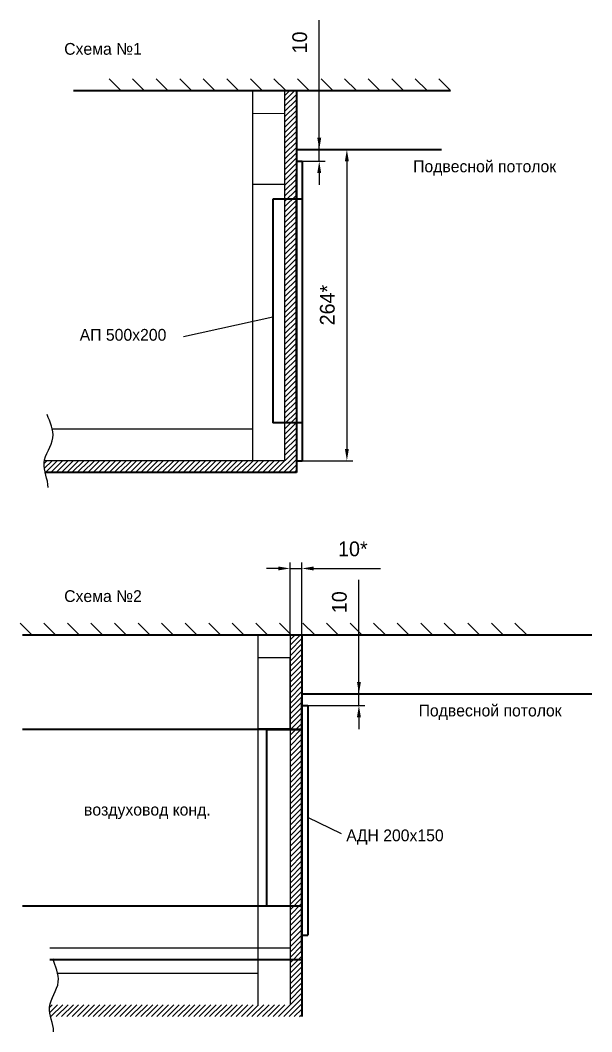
# Model space of a CAD drawing. Header units: millimetres. Extents: x -1962 to 15923, y 2405 to 25636.
# Drawn here: x -1962 to -1477, y 9834 to 10692 of the extents above; entities that cross this region are included whole.
import ezdxf

# ---------------------------------------------------------------- set-up
doc = ezdxf.new("R2010")
doc.units = ezdxf.units.MM
doc.layers.add('12 Разрезы', color=7, linetype='Continuous')
doc.styles.get("Standard").update_dxf_attribs({"font": ''})
doc.styles.get('Standard').set_extended_font_data('Ubuntu')
doc.dimstyles.new('ISO-25', dxfattribs={"dimtxt": 2.5, "dimasz": 2.5, "dimexe": 1.25, "dimexo": 0.625, "dimtad": 1, "dimtxsty": 'Standard', "dimcen": 2.5, "dimadec": 0, "dimazin": 0, "dimtfac": 1, "dimtmove": 0, "dimatfit": 3, "dimfxl": 1, "dimarcsym": 0})

# ---------------------------------------------------------------- blocks, each defined once
blk = doc.blocks.new('*D67')
at = {"layer": '12 Разрезы', "color": 0, "lineweight": -2}
for p, q in [((-1727.98, 10582.17), (-1680.09, 10582.17)), ((-1685.09, 10572.17), (-1685.09, 10328.17)), ((-1722.98, 10318.17), (-1680.09, 10318.17))]:
    blk.add_line(p, q, dxfattribs=at)
at = {"layer": '12 Разрезы', "color": 0}
for points in [[(-1683.42, 10572.17), (-1686.76, 10572.17), (-1685.09, 10582.17)], [(-1686.76, 10328.17), (-1683.42, 10328.17), (-1685.09, 10318.17)]]:
    blk.add_solid(points, dxfattribs=at)
at = {"layer": '12 Разрезы', "color": 0, "insert": (-1701.62, 10450.17), "char_height": 12.5, "attachment_point": 5, "rotation": 90}
blk.add_mtext('264*', dxfattribs=at)
blk = doc.blocks.new('*D68')
at = {"layer": '12 Разрезы', "color": 0, "lineweight": -2}
for p, q in [((-1708.55, 10582.17), (-1708.55, 10691.85)), ((-1708.55, 10592.17), (-1708.55, 10602.17)), ((-1722.98, 10582.17), (-1703.55, 10582.17)), ((-1708.55, 10572.17), (-1708.55, 10582.17)), ((-1722.98, 10572.17), (-1703.55, 10572.17)), ((-1708.55, 10562.17), (-1708.55, 10552.17))]:
    blk.add_line(p, q, dxfattribs=at)
at = {"layer": '12 Разрезы', "color": 0}
for points in [[(-1710.22, 10592.17), (-1706.89, 10592.17), (-1708.55, 10582.17)], [(-1706.89, 10562.17), (-1710.22, 10562.17), (-1708.55, 10572.17)]]:
    blk.add_solid(points, dxfattribs=at)
at = {"layer": '12 Разрезы', "color": 0, "insert": (-1725.08, 10672.97), "char_height": 12.5, "attachment_point": 5, "rotation": 90}
blk.add_mtext('10', dxfattribs=at)
blk = doc.blocks.new('*D69')
at = {"layer": '12 Разрезы', "color": 0, "lineweight": -2}
for p, q in [((-1674.87, 10120.49), (-1674.87, 10216.98)), ((-1674.87, 10130.49), (-1674.87, 10140.49)), ((-1718.35, 10120.49), (-1669.87, 10120.49)), ((-1674.87, 10110.49), (-1674.87, 10120.49)), ((-1718.35, 10110.49), (-1669.87, 10110.49)), ((-1674.87, 10100.49), (-1674.87, 10090.49))]:
    blk.add_line(p, q, dxfattribs=at)
at = {"layer": '12 Разрезы', "color": 0}
for points in [[(-1676.53, 10130.49), (-1673.2, 10130.49), (-1674.87, 10120.49)], [(-1673.2, 10100.49), (-1676.53, 10100.49), (-1674.87, 10110.49)]]:
    blk.add_solid(points, dxfattribs=at)
at = {"layer": '12 Разрезы', "color": 0, "insert": (-1691.4, 10198.09), "char_height": 12.5, "attachment_point": 5, "rotation": 90}
blk.add_mtext('10', dxfattribs=at)
blk = doc.blocks.new('*D70')
at = {"layer": '12 Разрезы', "color": 0, "lineweight": -2}
for p, q in [((-1733.35, 10170.49), (-1733.35, 10231.74)), ((-1723.35, 10170.49), (-1723.35, 10231.74)), ((-1743.35, 10226.74), (-1753.35, 10226.74)), ((-1733.35, 10226.74), (-1723.35, 10226.74)), ((-1713.35, 10226.74), (-1656.69, 10226.74))]:
    blk.add_line(p, q, dxfattribs=at)
at = {"layer": '12 Разрезы', "color": 0}
for points in [[(-1743.35, 10225.07), (-1743.35, 10228.4), (-1733.35, 10226.74)], [(-1713.35, 10228.4), (-1713.35, 10225.07), (-1723.35, 10226.74)]]:
    blk.add_solid(points, dxfattribs=at)
at = {"layer": '12 Разрезы', "color": 0, "insert": (-1680.02, 10243.27), "char_height": 12.5, "attachment_point": 5}
blk.add_mtext('10*', dxfattribs=at)

msp = doc.modelspace()

# ---------------------------------------------------------------- hatches: boundary and pattern name
at = {"layer": '12 Разрезы'}
h = msp.add_hatch(dxfattribs=at)
h.set_pattern_fill('ANSI31', color=252, style=0)
h.paths.add_polyline_path([(-1727.976, 10562.17), (-1727.976, 10632.17), (-1737.976, 10632.17), (-1737.976, 10540.17), (-1727.976, 10540.17)])
h.paths.add_polyline_path([(-1727.976, 10350.17), (-1727.976, 10540.17), (-1737.976, 10540.17), (-1737.976, 10350.17)])
edge = h.paths.add_edge_path()
edge.add_line((-1727.976, 10308.17), (-1727.976, 10350.17))
edge.add_line((-1727.976, 10350.17), (-1737.976, 10350.17))
edge.add_line((-1737.976, 10350.17), (-1737.976, 10318.17))
edge.add_line((-1737.976, 10318.17), (-1941.836, 10318.17))
edge.add_spline(control_points=[(-1941.836, 10318.17), (-1941.962, 10317.563), (-1942.471, 10314.283), (-1941.887, 10310.929), (-1941.221, 10308.17)], knot_values=[12.8795232, 12.8795232, 12.8795232, 12.8795232, 14.7949151, 23.1876986, 23.1876986, 23.1876986, 23.1876986], degree=3, periodic=0)
edge.add_line((-1941.221, 10308.17), (-1727.976, 10308.17))
h = msp.add_hatch(dxfattribs=at)
h.set_pattern_fill('ANSI31', color=252, style=0)
h.set_pattern_definition([(45, (4.6252, -461.677), (-2.245064, 2.245064), [])])
h.paths.add_polyline_path([(-1723.351, 10100.493), (-1723.351, 10170.493), (-1733.351, 10170.493), (-1733.351, 10078.493), (-1723.351, 10078.493)])
h.paths.add_polyline_path([(-1723.351, 9888.493), (-1723.351, 10078.493), (-1733.351, 10078.493), (-1733.351, 9888.493)])
edge = h.paths.add_edge_path()
edge.add_line((-1723.351, 9846.493), (-1723.351, 9888.493))
edge.add_line((-1723.351, 9888.493), (-1733.351, 9888.493))
edge.add_line((-1733.351, 9888.493), (-1733.351, 9856.493))
edge.add_line((-1733.351, 9856.493), (-1937.211, 9856.493))
edge.add_spline(control_points=[(-1937.211, 9856.493), (-1937.337, 9855.886), (-1937.845, 9852.606), (-1937.262, 9849.252), (-1936.596, 9846.493)], knot_values=[12.8795232, 12.8795232, 12.8795232, 12.8795232, 14.7949151, 23.1876986, 23.1876986, 23.1876986, 23.1876986], degree=3, periodic=0)
edge.add_line((-1936.596, 9846.493), (-1723.351, 9846.493))

# ---------------------------------------------------------------- linework, layer by layer
for p, q in [((-1887.008, 10642.127), (-1877.05, 10632.17)), ((-1867.008, 10642.127), (-1857.05, 10632.17)), ((-1847.008, 10642.127), (-1837.05, 10632.17)), ((-1827.008, 10642.127), (-1817.05, 10632.17)), ((-1807.008, 10642.127), (-1797.05, 10632.17)), ((-1787.008, 10642.127), (-1777.05, 10632.17)), ((-1767.008, 10642.127), (-1757.05, 10632.17)), ((-1747.008, 10642.127), (-1737.05, 10632.17)), ((-1727.008, 10642.127), (-1717.05, 10632.17)), ((-1707.008, 10642.127), (-1697.05, 10632.17)), ((-1687.008, 10642.127), (-1677.05, 10632.17)), ((-1667.008, 10642.127), (-1657.05, 10632.17)), ((-1647.008, 10642.127), (-1637.05, 10632.17)), ((-1627.008, 10642.127), (-1617.05, 10632.17)), ((-1607.008, 10642.127), (-1597.05, 10632.17)), ((-1823.692, 10423.571), (-1747.976, 10440.17)), ((-1962.382, 10180.45), (-1952.425, 10170.493)), ((-1942.382, 10180.45), (-1932.425, 10170.493)), ((-1922.382, 10180.45), (-1912.425, 10170.493)), ((-1902.382, 10180.45), (-1892.425, 10170.493)), ((-1882.382, 10180.45), (-1872.425, 10170.493)), ((-1862.382, 10180.45), (-1852.425, 10170.493)), ((-1842.382, 10180.45), (-1832.425, 10170.493)), ((-1822.382, 10180.45), (-1812.425, 10170.493)), ((-1802.382, 10180.45), (-1792.425, 10170.493)), ((-1782.382, 10180.45), (-1772.425, 10170.493)), ((-1762.382, 10180.45), (-1752.425, 10170.493)), ((-1742.382, 10180.45), (-1732.425, 10170.493)), ((-1722.382, 10180.45), (-1712.425, 10170.493)), ((-1702.382, 10180.45), (-1692.425, 10170.493)), ((-1682.382, 10180.45), (-1672.425, 10170.493)), ((-1662.382, 10180.45), (-1652.425, 10170.493)), ((-1642.382, 10180.45), (-1632.425, 10170.493)), ((-1622.382, 10180.45), (-1612.425, 10170.493)), ((-1602.382, 10180.45), (-1592.425, 10170.493)), ((-1582.382, 10180.45), (-1572.425, 10170.493)), ((-1562.382, 10180.45), (-1552.425, 10170.493)), ((-1542.382, 10180.45), (-1532.425, 10170.493)), ((-1689.637, 10001.588), (-1718.351, 10015.493))]:
    msp.add_line(p, q, dxfattribs=at)
at = {"layer": '12 Разрезы', "lineweight": 40}
for p, q in [((-1917.05, 10632.17), (-1597.05, 10632.17)), ((-1727.976, 10582.17), (-1604.899, 10582.17)), ((-1727.976, 10572.17), (-1727.976, 10318.17)), ((-1727.976, 10572.17), (-1722.976, 10572.17)), ((-1722.976, 10572.17), (-1722.976, 10318.17)), ((-1727.976, 10362.17), (-1727.976, 10562.17)), ((-1722.976, 10540.17), (-1747.976, 10540.17)), ((-1747.976, 10540.17), (-1747.976, 10350.17)), ((-1722.976, 10350.17), (-1747.976, 10350.17)), ((-1727.976, 10318.17), (-1722.976, 10318.17)), ((-1960.453, 10170.493), (-1477.197, 10170.493)), ((-1723.351, 10120.493), (-1477.197, 10120.493)), ((-1723.351, 9915.493), (-1723.351, 10115.493)), ((-1723.351, 10110.493), (-1723.351, 9856.493)), ((-1723.351, 10110.493), (-1718.351, 10110.493)), ((-1718.351, 10110.493), (-1718.351, 9915.493)), ((-1723.351, 9900.493), (-1723.351, 10100.493)), ((-1960.453, 10090.493), (-1723.351, 10090.493)), ((-1753.146, 10090.123), (-1723.351, 10090.123)), ((-1753.146, 9940.863), (-1753.146, 10090.123)), ((-1960.453, 9940.493), (-1723.351, 9940.493)), ((-1723.351, 9915.493), (-1718.351, 9915.493))]:
    msp.add_line(p, q, dxfattribs=at)
at = {"layer": '12 Разрезы', "color": 1}
for p, q in [((-1764.976, 10318.17), (-1764.976, 10632.17)), ((-1764.976, 10632.17), (-1737.976, 10632.17)), ((-1737.976, 10632.17), (-1737.976, 10318.17)), ((-1935.257, 10345.17), (-1764.976, 10345.17)), ((-1737.976, 10318.17), (-1941.836, 10318.17)), ((-1760.351, 9856.493), (-1760.351, 10170.493)), ((-1760.351, 10170.493), (-1733.351, 10170.493)), ((-1733.351, 10170.493), (-1733.351, 9856.493)), ((-1733.351, 9904.684), (-1937.211, 9904.684)), ((-1930.632, 9883.493), (-1760.351, 9883.493))]:
    msp.add_line(p, q, dxfattribs=at)
at = {"layer": '12 Разрезы', "color": 252, "lineweight": 40}
for p, q in [((-1727.976, 10632.17), (-1727.976, 10308.17)), ((-1727.976, 10308.17), (-1941.836, 10308.17)), ((-1723.351, 10170.493), (-1723.351, 9846.493)), ((-1723.351, 9894.684), (-1937.211, 9894.684))]:
    msp.add_line(p, q, dxfattribs=at)
at = {"layer": '12 Разрезы', "color": 5, "const_width": 1}
for points in [[(-1764.976, 10552.67), (-1737.976, 10552.67), (-1737.976, 10612.67), (-1764.976, 10612.67)], [(-1760.351, 10090.993), (-1733.351, 10090.993), (-1733.351, 10150.993), (-1760.351, 10150.993)]]:
    msp.add_lwpolyline(points, dxfattribs=at)
at = {"layer": '12 Разрезы', "start_tangent": (0, 1), "end_tangent": (-0.3317354, 0.9433725)}
for points in [[(-1938.726, 10295.341), (-1942.113, 10316.341), (-1934.661, 10337.681), (-1939.403, 10357.327)], [(-1934.101, 9833.663), (-1937.488, 9854.664), (-1930.036, 9876.004), (-1934.778, 9895.65)]]:
    msp.add_spline(points, degree=3, dxfattribs=at)

# ---------------------------------------------------------------- texts
at = {"layer": '12 Разрезы'}
for s, p in [('Схема №1', (-1925.056, 10662.554)), ('Подвесной потолок', (-1628.857, 10562.88)), ('АП 500х200', (-1911.892, 10419.953)), ('Схема №2', (-1925.056, 10198.273)), ('Подвесной потолок', (-1624.232, 10101.203)), ('воздуховод конд.', (-1908.257, 10017.091)), ('АДН 200х150', (-1685.59, 9995.275))]:
    msp.add_text(s, height=10, dxfattribs=at).set_placement(p)

# ---------------------------------------------------------------- dimensions: what is measured, and where the dimension line sits
for base, p1, p2, picture, middle in [((-1708.552, 10582.17), (-1722.976, 10572.17), (-1722.976, 10582.17), '*D68', (-1708.552, 10672.967)), ((-1674.866, 10120.493), (-1718.351, 10110.493), (-1718.351, 10120.493), '*D69', (-1674.866, 10198.093))]:
    dim = msp.add_linear_dim(base=base, p1=p1, p2=p2, angle=90, dimstyle='ISO-25', override={"dimtxt": 12.5, "dimasz": 10, "dimexe": 5, "dimexo": 0, "dimgap": 10, "dimdec": 0}, dxfattribs=at)
    dim.commit()
    dim.dimension.update_dxf_attribs({"geometry": picture, "text_midpoint": middle, "dimtype": 160})
dim = msp.add_linear_dim(base=(-1685.088, 10318.17), p1=(-1727.976, 10582.17), p2=(-1722.976, 10318.17), angle=90, dimstyle='ISO-25', override={"dimtxt": 12.5, "dimasz": 10, "dimexe": 5, "dimexo": 0, "dimgap": 10, "dimdec": 0, "dimpost": '*'}, dxfattribs=at)
dim.commit()
dim.dimension.update_dxf_attribs({"geometry": '*D67', "text_midpoint": (-1701.618, 10450.17)})
dim = msp.add_linear_dim(base=(-1723.351, 10226.737), p1=(-1733.351, 10170.493), p2=(-1723.351, 10170.493), dimstyle='ISO-25', override={"dimtxt": 12.5, "dimasz": 10, "dimexe": 5, "dimexo": 0, "dimgap": 10, "dimdec": 0, "dimpost": '*'}, dxfattribs=at)
dim.commit()
dim.dimension.update_dxf_attribs({"geometry": '*D70', "text_midpoint": (-1680.021, 10243.266)})

doc.saveas('drawing.dxf')
